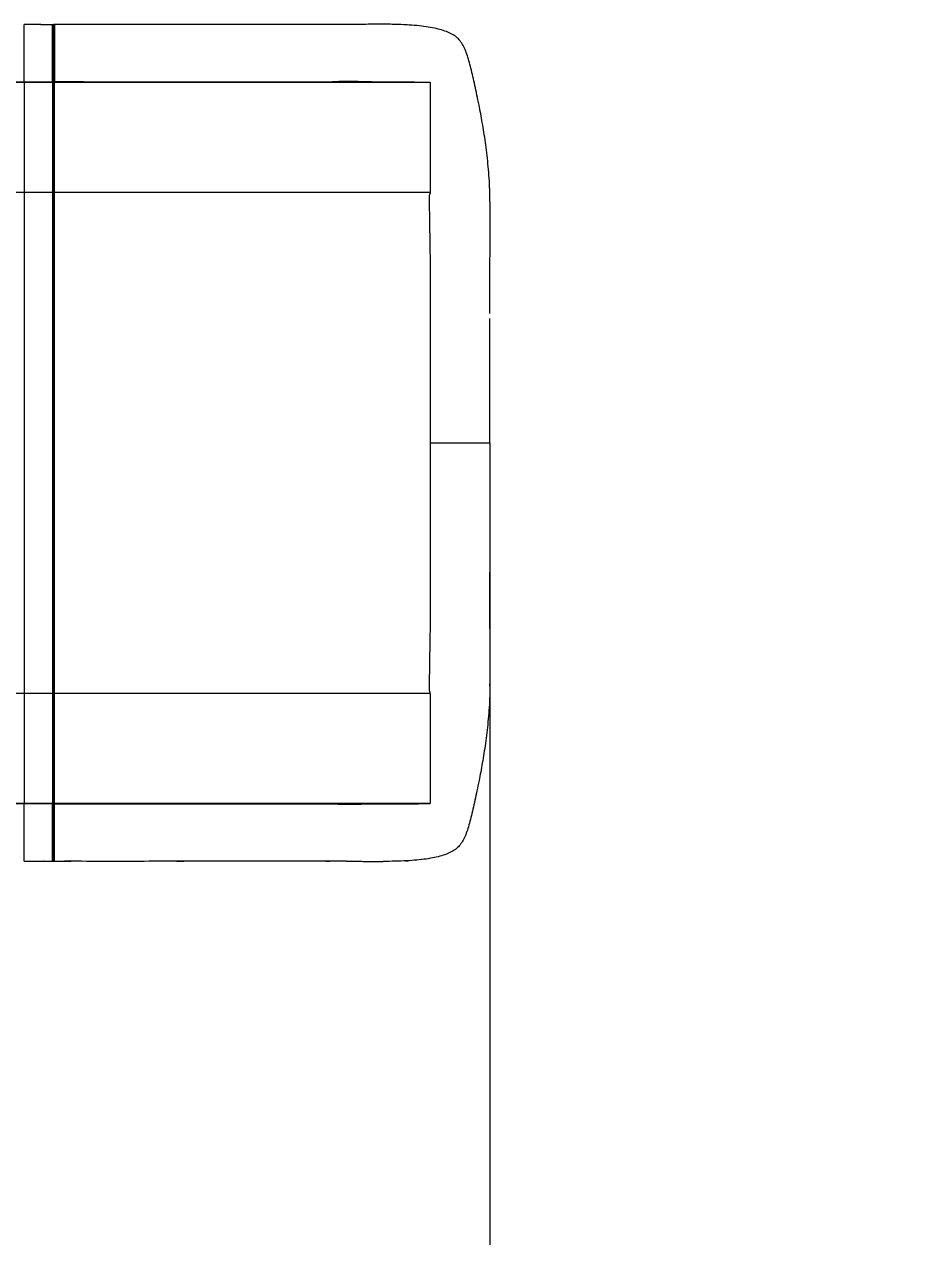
# Model space of a CAD drawing. Header units: millimetres. Extents: x -2979 to 6391, y -2580 to 3476.
# Drawn here: x 4001 to 4750, y -64 to 951 of the extents above; entities that cross this region are included whole.
import ezdxf

# ---------------------------------------------------------------- set-up
doc = ezdxf.new("R2010")
doc.units = ezdxf.units.MM
for name, color, linetype in [('DIKOM_ОБЪЕКТ', 7, 'Continuous'), ('DIKOM_РАЗМЕР_ЗОНА', 7, 'Continuous'), ('DIKOM_РАЗМЕР_ОБЪЕКТА', 7, 'Continuous')]:
    doc.layers.add(name, color=color, linetype=linetype)
doc.styles.add('style1', font='arialbd.ttf', dxfattribs={"width": 0.8})
doc.dimstyles.new('1-50', dxfattribs={"dimtxt": 300, "dimasz": 200, "dimexe": 100, "dimexo": 0, "dimgap": 100, "dimtad": 1, "dimtxsty": 'style1', "dimcen": 200, "dimclrd": 7, "dimclre": 7, "dimclrt": 7, "dimadec": 1, "dimazin": 2, "dimtfac": 1, "dimtmove": 0, "dimatfit": 2, "dimfxl": 0, "dimlwd": 25, "dimlwe": 18, "dimarcsym": 0})

# ---------------------------------------------------------------- blocks, each defined once
blk = doc.blocks.new('*D0')
at = {"layer": 'Defpoints', "color": 0, "transparency": 16777216}
for p in [(-509.5, 550.7), (4390.5, 550.7), (-509.5, -1019.6)]:
    blk.add_point(p, dxfattribs=at)
at = {"layer": 'DIKOM_РАЗМЕР_ОБЪЕКТА', "color": 7, "lineweight": 18, "transparency": 16777216}
for p, q in [((-509.5, 550.7), (-509.5, -1119.6)), ((4390.5, 550.7), (4390.5, -1119.6))]:
    blk.add_line(p, q, dxfattribs=at)
at = {"layer": 'DIKOM_РАЗМЕР_ОБЪЕКТА', "color": 7, "lineweight": 25, "transparency": 16777216}
blk.add_line((4190.5, -1019.6), (-309.5, -1019.6), dxfattribs=at)
at = {"layer": 'DIKOM_РАЗМЕР_ОБЪЕКТА', "color": 7, "transparency": 16777216}
for points in [[(-309.5, -986.3), (-309.5, -1052.9), (-509.5, -1019.6)], [(4190.5, -986.3), (4190.5, -1052.9), (4390.5, -1019.6)]]:
    blk.add_solid(points, dxfattribs=at)
at = {"layer": 'DIKOM_РАЗМЕР_ОБЪЕКТА', "color": 7, "transparency": 16777216, "insert": (1940.5, -766.4), "char_height": 300, "attachment_point": 5, "style": 'style1'}
blk.add_mtext('{\\fArial|b0|i0|c204|p34;4900}', dxfattribs=at)
blk = doc.blocks.new('*D2')
at = {"layer": 'Defpoints', "color": 0, "transparency": 16777216}
for p in [(-2009.5, 195.6), (6390.5, 195.6), (-2009.5, -2479.7)]:
    blk.add_point(p, dxfattribs=at)
at = {"layer": 'DIKOM_РАЗМЕР_ЗОНА', "color": 7, "lineweight": 18, "transparency": 16777216}
for p, q in [((-2009.5, 195.6), (-2009.5, -2579.7)), ((6390.5, 195.6), (6390.5, -2579.7))]:
    blk.add_line(p, q, dxfattribs=at)
at = {"layer": 'DIKOM_РАЗМЕР_ЗОНА', "color": 7, "lineweight": 25, "transparency": 16777216}
blk.add_line((6190.5, -2479.7), (-1809.5, -2479.7), dxfattribs=at)
at = {"layer": 'DIKOM_РАЗМЕР_ЗОНА', "color": 7, "transparency": 16777216}
for points in [[(-1809.5, -2446.4), (-1809.5, -2513), (-2009.5, -2479.7)], [(6190.5, -2446.4), (6190.5, -2513), (6390.5, -2479.7)]]:
    blk.add_solid(points, dxfattribs=at)
at = {"layer": 'DIKOM_РАЗМЕР_ЗОНА', "color": 7, "transparency": 16777216, "insert": (2190.5, -2226.5), "char_height": 300, "attachment_point": 5, "style": 'style1'}
blk.add_mtext('{\\fArial|b0|i0|c204|p34;8400}', dxfattribs=at)

msp = doc.modelspace()

# ---------------------------------------------------------------- linework, layer by layer
at = {"layer": 'DIKOM_ОБЪЕКТ', "color": 7, "linetype": 'Continuous', "lineweight": 15}
for p, q in [((4000.649, 903.224), (4000.649, 951.224)), ((4014.649, 951.224), (4000.649, 951.224)), ((4014.649, 951.224), (4024.224, 951.224)), ((4016.548, 951.224), (4016.648, 951.235)), ((4016.648, 951.235), (4026.082, 951.243)), ((4024.365, 950.433), (4024.224, 951.108)), ((4025.375, 950.95), (4024.537, 950.112)), ((4025.984, 951.233), (4025.081, 951.232)), ((4039.854, 951.238), (4026.081, 951.233)), ((4026.082, 951.243), (4026.088, 951.057)), ((4040.649, 951.251), (4039.854, 951.25)), ((4255.296, 951.206), (4253.239, 951.182)), ((4256.534, 951.22), (4255.296, 951.206)), ((4320.781, 950.841), (4319.816, 950.906)), ((4321.375, 950.801), (4320.781, 950.841)), ((3780.082, 902.72), (4000.649, 902.72)), ((3828.576, 903.224), (4000.649, 903.224)), ((4000.649, 903.224), (4000.649, 902.72)), ((4000.649, 903.224), (4024.224, 903.224)), ((4000.649, 902.72), (4024.224, 902.72)), ((4000.649, 902.72), (4000.649, 810.722)), ((4024.224, 903.316), (4024.392, 903.802)), ((4024.224, 903.224), (4024.224, 902.72)), ((4024.224, 902.72), (4024.224, 810.722)), ((4024.724, 903.221), (4024.724, 903.724)), ((4024.724, 810.722), (4024.724, 903.221)), ((4025.356, 903.517), (4025.356, 903.013)), ((4025.356, 903.013), (4025.356, 810.722)), ((4026.062, 903.512), (4026.063, 903.4)), ((4026.063, 903.224), (4079.758, 903.224)), ((4026.063, 902.72), (4026.063, 903.224)), ((4026.063, 902.72), (4340.567, 902.72)), ((4026.063, 810.722), (4026.063, 902.72)), ((4236.929, 903.224), (4251.223, 903.224)), ((4251.223, 903.224), (4256.567, 903.224)), ((4340.043, 902.779), (4340.505, 902.743)), ((4340.505, 902.743), (4340.563, 902.724)), ((4340.563, 902.724), (4340.567, 902.72)), ((4340.567, 901.396), (4340.567, 901.377)), ((4340.567, 887.057), (4340.567, 882.282)), ((4340.567, 861.657), (4340.567, 855.253)), ((4340.567, 817.886), (4340.567, 810.722)), ((4390.462, 812.078), (4390.361, 814.407)), ((3727.627, 810.722), (4000.649, 810.722)), ((4000.649, 810.722), (4024.224, 810.722)), ((4000.649, 810.722), (4000.649, 390.725)), ((4024.224, 810.722), (4024.224, 390.725)), ((4024.724, 390.725), (4024.724, 810.722)), ((4026.063, 810.722), (4025.356, 810.722)), ((4025.356, 810.722), (4025.356, 390.725)), ((4026.063, 810.722), (4340.567, 810.722)), ((4026.063, 390.725), (4026.063, 810.722)), ((4340.567, 810.722), (4340.567, 810.233)), ((4340.567, 810.233), (4340.567, 809.623)), ((4390.563, 809.749), (4390.462, 812.078)), ((4340.567, 745.434), (4340.567, 600.724)), ((4340.567, 600.724), (4340.567, 456.014)), ((4390.566, 600.161), (4390.541, 578.888)), ((4000.649, 390.725), (3727.627, 390.725)), ((4000.649, 390.725), (4000.649, 298.727)), ((4024.224, 390.725), (4000.649, 390.725)), ((4024.224, 390.725), (4024.224, 298.727)), ((4024.724, 298.227), (4024.724, 390.725)), ((4025.356, 390.725), (4025.356, 298.434)), ((4026.063, 390.725), (4025.356, 390.725)), ((4340.567, 390.725), (4026.063, 390.725)), ((4026.063, 298.727), (4026.063, 390.725)), ((4340.567, 391.214), (4340.567, 391.825)), ((4340.567, 390.725), (4340.567, 391.214)), ((4340.567, 390.725), (4340.567, 383.562)), ((4340.567, 346.195), (4340.567, 339.79)), ((4340.567, 319.165), (4340.567, 314.391)), ((4000.649, 298.727), (3780.082, 298.727)), ((4000.649, 298.224), (3828.576, 298.224)), ((4000.649, 298.727), (4000.649, 298.224)), ((4024.224, 298.727), (4000.649, 298.727)), ((4000.649, 250.224), (4000.649, 298.224)), ((4024.224, 298.224), (4000.649, 298.224)), ((4024.224, 298.727), (4024.224, 298.224)), ((4024.375, 297.456), (4024.224, 298.132)), ((4024.724, 297.724), (4024.724, 298.227)), ((4025.356, 298.434), (4025.356, 297.931)), ((4026.062, 297.936), (4026.063, 298.048)), ((4340.567, 298.727), (4026.063, 298.727)), ((4026.063, 298.224), (4026.063, 298.727)), ((4026.063, 298.224), (4079.758, 298.224)), ((4236.929, 298.224), (4251.223, 298.224)), ((4251.223, 298.224), (4256.567, 298.224)), ((4340.043, 298.668), (4340.505, 298.704)), ((4340.505, 298.704), (4340.563, 298.724)), ((4340.563, 298.724), (4340.567, 298.727)), ((4340.567, 300.07), (4340.567, 300.051)), ((4000.649, 250.224), (4014.649, 250.224)), ((4014.649, 250.224), (4024.224, 250.224)), ((4016.648, 250.213), (4016.502, 250.238)), ((4016.648, 250.213), (4026.082, 250.205)), ((4024.5, 251.373), (4025.375, 250.497)), ((4025.081, 250.215), (4025.953, 250.215)), ((4025.382, 250.68), (4025.375, 250.497)), ((4026.081, 250.215), (4039.854, 250.21)), ((4253.177, 250.265), (4255.382, 250.24)), ((4255.382, 250.24), (4256.534, 250.227)), ((4319.816, 250.541), (4320.529, 250.582))]:
    msp.add_line(p, q, dxfattribs=at)
at = {"layer": 'DIKOM_ОБЪЕКТ', "color": 8, "linetype": 'Continuous', "lineweight": 15}
for p, q in [((4024.536, 904.531), (4024.536, 904.114)), ((4025.356, 903.517), (4024.695, 904.178)), ((4024.724, 903.646), (4025.356, 903.013)), ((4079.758, 903.224), (4236.929, 903.224)), ((4024.224, 810.722), (4024.724, 810.722)), ((4024.724, 810.722), (4025.356, 810.722)), ((4390.567, 600.724), (4390.566, 600.161)), ((4024.224, 390.725), (4024.724, 390.725)), ((4025.356, 390.725), (4024.724, 390.725)), ((4025.356, 298.434), (4024.388, 297.466)), ((4025.356, 297.931), (4024.44, 297.014)), ((4079.758, 298.224), (4236.929, 298.224))]:
    msp.add_line(p, q, dxfattribs=at)
for centre, start, end in [((4024.223, 903.221), 270.044917, 359.968743), ((4024.224, 298.227), 359.999667, 90.000333)]:
    msp.add_arc(centre, 0.5, start, end, dxfattribs=at)
at = {"layer": 'DIKOM_ОБЪЕКТ', "color": 7, "linetype": 'Continuous', "lineweight": 15}
for centre, radius, start, end in [((4026.064, 903.721), 1.001, 225.015704, 269.986189), ((4026.063, 297.728), 0.999, 89.956797, 135.024819)]:
    msp.add_arc(centre, radius, start, end, dxfattribs=at)
at = {"layer": 'DIKOM_ОБЪЕКТ', "color": 8, "linetype": 'Continuous', "lineweight": 15}
for points, knots in [([(4024.224, 927.224), (4024.224, 928.796), (4024.226, 931.936), (4024.223, 935.394), (4024.224, 937.646), (4024.224, 938.845), (4024.225, 940.003), (4024.225, 941.122), (4024.225, 942.197), (4024.224, 943.225), (4024.224, 943.94), (4024.224, 944.619), (4024.224, 945.343), (4024.225, 946.223), (4024.226, 947.022), (4024.225, 947.693), (4024.225, 948.316), (4024.225, 948.888), (4024.224, 949.263), (4024.224, 949.576), (4024.224, 949.894), (4024.225, 950.249), (4024.225, 950.449), (4024.225, 950.529)], [0, 0, 0, 0, 0.14761797, 0.29485671, 0.33739224, 0.37954513, 0.42169791, 0.46385168, 0.50600506, 0.54815681, 0.5903112, 0.59847836, 0.63890759, 0.69043347, 0.7289292, 0.7668815, 0.8063217, 0.84576039, 0.88520004, 0.89283184, 0.92354689, 0.96968905, 1, 1, 1, 1]), ([(4024.536, 950.333), (4024.537, 950.271), (4024.538, 950.166), (4024.537, 949.324), (4024.536, 948.977)], [0, 0, 0, 0, 0.58847308, 1, 1, 1, 1]), ([(4026.088, 951.057), (4026.091, 950.999), (4026.1, 950.841), (4026.104, 949.564), (4026.103, 947.365), (4026.096, 944.359), (4026.082, 940.694), (4026.067, 936.516), (4026.053, 931.973), (4026.041, 927.253), (4026.035, 922.537), (4026.033, 918.006), (4026.037, 913.831), (4026.043, 910.165), (4026.051, 907.148), (4026.059, 904.95), (4026.061, 903.719), (4026.062, 903.556), (4026.062, 903.512)], [0, 0, 0, 0, 0.03869108, 0.10571882, 0.17225575, 0.23924998, 0.30601771, 0.37282831, 0.43983427, 0.50695906, 0.57369335, 0.64053009, 0.70743692, 0.77408207, 0.84109768, 0.90773922, 0.97472586, 1, 1, 1, 1]), ([(4025.356, 903.517), (4025.417, 903.46), (4025.492, 903.389), (4025.585, 903.349), (4025.603, 903.341)], [0, 0, 0, 0, 0.80387788, 1, 1, 1, 1]), ([(4301.956, 903.144), (4304.592, 903.134), (4309.838, 903.112), (4316.857, 903.074), (4320.88, 903.045), (4322.871, 903.031)], [0, 0, 0, 0, 0.33763625, 0.67203665, 1, 1, 1, 1]), ([(4390.567, 600.724), (4390.544, 616.947), (4390.5, 649.39), (4390.497, 684.128), (4390.563, 702.642), (4390.571, 704.935)], [0, 0, 0, 0, 0.4670172, 0.9339721, 1, 1, 1, 1]), ([(4390.541, 578.888), (4390.53, 569.944), (4390.496, 544.779), (4390.497, 517.295), (4390.563, 498.756), (4390.572, 496.437)], [0, 0, 0, 0, 0.32544565, 0.91564071, 1, 1, 1, 1]), ([(4024.225, 250.388), (4024.225, 250.404), (4024.225, 250.47), (4024.225, 250.805), (4024.224, 251.366), (4024.224, 252.22), (4024.225, 253.42), (4024.225, 255.057), (4024.224, 256.736), (4024.224, 258.274), (4024.225, 259.542), (4024.225, 261.107), (4024.224, 262.982), (4024.224, 264.819), (4024.224, 266.364), (4024.225, 267.568), (4024.225, 268.875), (4024.225, 270.199), (4024.225, 271.535), (4024.224, 272.881), (4024.224, 273.876), (4024.224, 274.853), (4024.224, 275.948), (4024.225, 277.333), (4024.226, 278.663), (4024.225, 279.839), (4024.225, 281.027), (4024.225, 282.228), (4024.224, 283.1), (4024.224, 283.969), (4024.224, 284.962), (4024.225, 286.191), (4024.226, 287.341), (4024.225, 288.333), (4024.225, 289.312), (4024.225, 290.274), (4024.224, 290.953), (4024.224, 291.799), (4024.224, 292.748), (4024.225, 293.876), (4024.225, 294.837), (4024.225, 295.669), (4024.223, 296.526), (4024.224, 297.144), (4024.224, 297.451), (4024.224, 297.541)], [0, 0, 0, 0, 0.01008125, 0.04100703, 0.07451724, 0.106927, 0.14850547, 0.19416044, 0.23885947, 0.26309419, 0.28915676, 0.31242013, 0.34919686, 0.38662997, 0.40287273, 0.4229912, 0.44310567, 0.46322051, 0.48333773, 0.50345278, 0.52356855, 0.52785895, 0.54716068, 0.57251443, 0.59008612, 0.60743459, 0.62624952, 0.64506406, 0.66388118, 0.66798443, 0.68724346, 0.71273794, 0.73033395, 0.74770792, 0.76656244, 0.78541276, 0.80426562, 0.80836445, 0.83921464, 0.86767893, 0.89182281, 0.91820543, 0.94458871, 0.98382738, 1, 1, 1, 1]), ([(4025.356, 297.931), (4025.356, 297.842), (4025.355, 297.665), (4025.352, 296.253), (4025.343, 294.052), (4025.335, 291.082), (4025.328, 287.46), (4025.324, 283.338), (4025.325, 278.862), (4025.332, 274.204), (4025.344, 269.548), (4025.359, 265.062), (4025.375, 260.938), (4025.389, 257.314), (4025.397, 254.34), (4025.399, 252.164), (4025.394, 250.896), (4025.385, 250.739), (4025.382, 250.68)], [0, 0, 0, 0, 0.06412083, 0.12838579, 0.19232957, 0.25663677, 0.32059375, 0.38480863, 0.44895619, 0.51300965, 0.57745746, 0.64147746, 0.70577672, 0.76971672, 0.83401204, 0.89809079, 0.96221839, 1, 1, 1, 1]), ([(4025.603, 298.107), (4025.585, 298.099), (4025.492, 298.058), (4025.417, 297.987), (4025.356, 297.931)], [0, 0, 0, 0, 0.19612212, 1, 1, 1, 1]), ([(4026.082, 250.205), (4026.087, 250.289), (4026.098, 250.458), (4026.104, 251.878), (4026.103, 254.101), (4026.096, 257.108), (4026.082, 260.778), (4026.067, 264.953), (4026.053, 269.494), (4026.041, 274.207), (4026.035, 278.921), (4026.033, 283.45), (4026.037, 287.622), (4026.043, 291.287), (4026.051, 294.302), (4026.059, 296.498), (4026.061, 297.729), (4026.062, 297.891), (4026.062, 297.936)], [0, 0, 0, 0, 0.0652014, 0.13022243, 0.19518312, 0.26036585, 0.32517548, 0.39034462, 0.45521995, 0.52052566, 0.58542785, 0.65042372, 0.71549405, 0.78030685, 0.84547906, 0.91028854, 0.97543412, 1, 1, 1, 1]), ([(4301.956, 298.303), (4304.592, 298.314), (4309.838, 298.335), (4316.857, 298.374), (4320.88, 298.403), (4322.871, 298.417)], [0, 0, 0, 0, 0.33763626, 0.67203667, 1, 1, 1, 1])]:
    msp.add_open_spline(points, degree=3, knots=knots, dxfattribs=at)
at = {"layer": 'DIKOM_ОБЪЕКТ', "color": 7, "linetype": 'Continuous', "lineweight": 15}
for points, knots in [([(4024.225, 950.529), (4024.225, 950.54), (4024.225, 950.631), (4024.225, 951.031), (4024.224, 951.136), (4024.224, 951.224)], [0, 0, 0, 0, 0.02157626, 0.18357142, 1, 1, 1, 1]), ([(4024.392, 903.802), (4024.414, 903.858), (4024.504, 904.091), (4024.633, 905.033), (4024.707, 906.355), (4024.724, 907.811), (4024.722, 909.315), (4024.721, 911.027), (4024.723, 913.156), (4024.723, 915.8), (4024.721, 918.998), (4024.724, 922.361), (4024.721, 925.834), (4024.722, 929.338), (4024.724, 932.799), (4024.72, 936.097), (4024.723, 938.826), (4024.723, 941.042), (4024.722, 943.029), (4024.71, 945.043), (4024.666, 947.064), (4024.564, 948.851), (4024.449, 950.067), (4024.38, 950.369), (4024.365, 950.433)], [0, 0, 0, 0, 0.01635323, 0.06786655, 0.11217251, 0.14969059, 0.18995551, 0.22807796, 0.26593856, 0.32122793, 0.37599774, 0.43073221, 0.48521831, 0.54017366, 0.59491741, 0.64952958, 0.70255288, 0.73748131, 0.77372669, 0.82192567, 0.86772227, 0.92145132, 0.98334579, 1, 1, 1, 1]), ([(4025.375, 950.95), (4025.381, 950.868), (4025.393, 950.702), (4025.399, 949.307), (4025.398, 947.118), (4025.389, 944.154), (4025.375, 940.534), (4025.359, 936.407), (4025.344, 931.919), (4025.332, 927.255), (4025.325, 922.596), (4025.324, 918.118), (4025.327, 913.994), (4025.335, 910.37), (4025.343, 907.398), (4025.352, 905.195), (4025.355, 903.783), (4025.356, 903.605), (4025.356, 903.517)], [0, 0, 0, 0, 0.06228626, 0.12493557, 0.18713263, 0.24975956, 0.31218248, 0.37465277, 0.43731398, 0.50009215, 0.5625076, 0.62501915, 0.68759302, 0.74991737, 0.81258156, 0.87489336, 0.93751663, 1, 1, 1, 1]), ([(4026.082, 951.243), (4026.012, 951.239), (4025.907, 951.233), (4025.772, 951.195), (4025.675, 951.158), (4025.582, 951.111), (4025.479, 951.045), (4025.414, 950.986), (4025.375, 950.95)], [0, 0, 0, 0, 0.26672213, 0.39964236, 0.53241711, 0.66531924, 0.7981567, 1, 1, 1, 1]), ([(4026.093, 951.169), (4026.028, 951.166), (4025.896, 951.159), (4025.706, 951.1), (4025.529, 951.01), (4025.431, 950.923), (4025.382, 950.88)], [0, 0, 0, 0, 0.24746927, 0.49979326, 0.75226361, 1, 1, 1, 1]), ([(4269.317, 951.131), (4268.359, 951.129), (4264.788, 951.124), (4258.451, 951.224), (4250.357, 951.176), (4242.276, 951.126), (4215.399, 951.004), (4169.702, 951.092), (4105.18, 951.303), (4062.159, 951.268), (4040.649, 951.251)], [0, 0, 0, 0, 0.01290257, 0.04810951, 0.08364461, 0.11887347, 0.15410165, 0.43598428, 0.71799287, 1, 1, 1, 1]), ([(4134.291, 951.19), (4133.484, 951.196), (4131.52, 951.21), (4129.561, 951.219), (4128.408, 951.224)], [0, 0, 0, 0, 0.41114248, 1, 1, 1, 1]), ([(4309.604, 951.209), (4309.27, 951.225), (4308.255, 951.274), (4306.103, 951.333), (4303.098, 951.361), (4299.544, 951.365), (4295.587, 951.35), (4290.942, 951.318), (4285.669, 951.274), (4279.795, 951.221), (4274.366, 951.175), (4270.868, 951.128), (4269.358, 951.122), (4269.317, 951.122)], [0, 0, 0, 0, 0.0399914, 0.12168391, 0.21014397, 0.30567867, 0.4070097, 0.50795924, 0.64084765, 0.77187116, 0.90119033, 0.99727436, 1, 1, 1, 1]), ([(4390.612, 804.242), (4390.61, 804.551), (4390.589, 808.15), (4390.407, 815.023), (4389.775, 824.832), (4388.96, 834.408), (4387.958, 843.649), (4386.812, 852.516), (4385.551, 860.973), (4384.213, 868.986), (4382.831, 876.544), (4381.306, 884.301), (4379.656, 892.182), (4377.925, 900.126), (4376.28, 907.595), (4374.68, 914.548), (4373.042, 920.876), (4371.288, 926.522), (4369.328, 931.42), (4367.032, 935.617), (4364.238, 939.134), (4360.818, 942.018), (4356.674, 944.311), (4351.664, 946.193), (4345.794, 947.776), (4339.081, 949.072), (4331.519, 950.083), (4323.051, 950.78), (4315.717, 951.123), (4310.974, 951.174), (4309.604, 951.189)], [0, 0, 0, 0, 0.00307228, 0.03587121, 0.06852111, 0.10096917, 0.13304911, 0.16517145, 0.1975641, 0.22972479, 0.26171885, 0.29371616, 0.33388774, 0.37414636, 0.41442155, 0.45464142, 0.49472114, 0.53483824, 0.57520107, 0.6159998, 0.65702958, 0.69805234, 0.73922305, 0.78037491, 0.82136797, 0.86222677, 0.90264844, 0.94294585, 0.98352357, 1, 1, 1, 1]), ([(4024.224, 903.224), (4024.224, 903.313), (4024.224, 903.491), (4024.224, 904.551), (4024.224, 905.434), (4024.224, 905.847), (4024.224, 906.293), (4024.225, 906.772), (4024.225, 907.16), (4024.225, 907.571), (4024.225, 908.101), (4024.224, 908.847), (4024.224, 909.611), (4024.224, 910.286), (4024.224, 910.942), (4024.224, 911.648), (4024.224, 912.379), (4024.225, 913.133), (4024.225, 913.724), (4024.225, 914.335), (4024.225, 915.105), (4024.224, 916.152), (4024.224, 917.186), (4024.224, 918.078), (4024.224, 918.925), (4024.224, 919.815), (4024.224, 920.718), (4024.225, 921.63), (4024.225, 922.332), (4024.225, 922.991), (4024.225, 923.761), (4024.224, 924.9), (4024.224, 926.108), (4024.224, 926.894), (4024.224, 927.224)], [0, 0, 0, 0, 0.12518742, 0.2503739, 0.27542831, 0.30048239, 0.32553664, 0.3505901, 0.37564488, 0.38278996, 0.40884111, 0.44800285, 0.47800742, 0.50023398, 0.52529462, 0.55035672, 0.57541812, 0.60048008, 0.62553974, 0.63272858, 0.65872697, 0.69777172, 0.72785246, 0.75017569, 0.77518892, 0.80020098, 0.82521391, 0.85022606, 0.87523728, 0.88243136, 0.90364752, 0.93737438, 0.9737746, 1, 1, 1, 1]), ([(4024.224, 903.224), (4024.282, 903.23), (4024.397, 903.242), (4024.547, 903.331), (4024.656, 903.455), (4024.717, 903.602), (4024.73, 903.754), (4024.699, 903.897), (4024.635, 904.022), (4024.568, 904.084), (4024.536, 904.114)], [0, 0, 0, 0, 0.14242355, 0.27996086, 0.41243506, 0.53997313, 0.66251398, 0.77998293, 0.89251671, 1, 1, 1, 1]), ([(4025.603, 903.341), (4025.649, 903.317), (4025.792, 903.244), (4025.953, 903.232), (4026.063, 903.224)], [0, 0, 0, 0, 0.31886002, 1, 1, 1, 1]), ([(4025.607, 903.35), (4025.663, 903.32), (4025.809, 903.242), (4025.969, 903.28), (4026.067, 903.303)], [0, 0, 0, 0, 0.38348976, 1, 1, 1, 1]), ([(4026.062, 903.431), (4036.915, 903.355), (4054.814, 903.229), (4072.712, 903.236), (4079.758, 903.239)], [0, 0, 0, 0, 0.60633818, 1, 1, 1, 1]), ([(4256.567, 903.224), (4259.679, 903.223), (4265.964, 903.222), (4275.341, 903.212), (4284.618, 903.196), (4293.505, 903.174), (4299.319, 903.156), (4301.947, 903.144), (4301.956, 903.144)], [0, 0, 0, 0, 0.19468563, 0.39319203, 0.59432839, 0.79680933, 0.99929027, 1, 1, 1, 1]), ([(4256.59, 903.24), (4257.074, 903.24), (4258.585, 903.243), (4261.54, 903.42), (4264.687, 903.593), (4267.354, 903.702), (4269.753, 903.741), (4272.721, 903.727), (4276.36, 903.67), (4280.614, 903.573), (4285.397, 903.449), (4290.606, 903.316), (4296.032, 903.2), (4299.907, 903.152), (4301.765, 903.145), (4301.956, 903.145)], [0, 0, 0, 0, 0.03645406, 0.11387846, 0.18900303, 0.22643507, 0.27056512, 0.32935934, 0.40303801, 0.49148045, 0.59434164, 0.71109516, 0.84108879, 0.98363937, 1, 1, 1, 1]), ([(4322.871, 903.031), (4324.314, 903.019), (4327.199, 902.996), (4330.9, 902.958), (4332.912, 902.932), (4333.918, 902.919)], [0, 0, 0, 0, 0.33328789, 0.6667147, 1, 1, 1, 1]), ([(4333.918, 902.919), (4334.897, 902.904), (4336.856, 902.874), (4338.911, 902.827), (4339.666, 902.795), (4340.043, 902.779)], [0, 0, 0, 0, 0.33325807, 0.66671157, 1, 1, 1, 1]), ([(4340.567, 901.377), (4340.566, 901.23), (4340.564, 900.82), (4340.566, 900.283), (4340.567, 899.938)], [0, 0, 0, 0, 0.35926548, 1, 1, 1, 1]), ([(4340.567, 902.72), (4340.567, 902.654), (4340.567, 902.52), (4340.567, 901.771), (4340.567, 901.396)], [0, 0, 0, 0, 0.49999965, 1, 1, 1, 1]), ([(4340.567, 899.938), (4340.567, 899.38), (4340.569, 898.386), (4340.569, 896.273), (4340.567, 893.812), (4340.567, 890.66), (4340.567, 888.303), (4340.567, 887.057)], [0, 0, 0, 0, 0.20002331, 0.35627726, 0.5882535, 0.78230911, 1, 1, 1, 1]), ([(4340.567, 882.282), (4340.567, 880.253), (4340.567, 876.195), (4340.567, 869.273), (4340.567, 864.196), (4340.567, 861.657)], [0, 0, 0, 0, 0.33333377, 0.66666646, 1, 1, 1, 1]), ([(4340.567, 855.253), (4340.567, 852.73), (4340.567, 847.685), (4340.567, 839.711), (4340.567, 834.215), (4340.567, 831.466)], [0, 0, 0, 0, 0.33333648, 0.66666744, 1, 1, 1, 1]), ([(4340.567, 831.466), (4340.567, 829.222), (4340.567, 824.735), (4340.567, 820.169), (4340.567, 817.886)], [0, 0, 0, 0, 0.50000658, 1, 1, 1, 1]), ([(4340.567, 809.623), (4340.481, 809.612), (4340.352, 809.595), (4340.21, 809.493), (4340.063, 809.283), (4339.666, 808.346), (4339.596, 806.527), (4339.672, 804.108), (4339.724, 801.679), (4339.762, 799.576), (4339.788, 797.988), (4339.81, 796.563), (4339.835, 794.965), (4339.862, 793.17), (4339.898, 790.867), (4339.941, 788.083), (4339.995, 784.649), (4340.05, 781.185), (4340.171, 773.718), (4340.354, 761.798), (4340.494, 751.042), (4340.567, 745.434)], [0, 0, 0, 0, 0.00394965, 0.00592427, 0.00789934, 0.01578395, 0.05282255, 0.09059329, 0.12891647, 0.16559394, 0.18840002, 0.20275772, 0.23184256, 0.26270639, 0.28618082, 0.33891938, 0.39213107, 0.44581583, 0.49997182, 0.73928195, 1, 1, 1, 1]), ([(4390.578, 708.997), (4390.582, 709.581), (4390.591, 710.931), (4390.564, 713.628), (4390.507, 717.207), (4390.447, 721.618), (4390.409, 726.946), (4390.42, 733.132), (4390.477, 739.705), (4390.527, 745.824), (4390.576, 751.109), (4390.625, 755.813), (4390.675, 759.765), (4390.72, 762.633), (4390.765, 764.52), (4390.781, 766.397), (4390.795, 769.048), (4390.801, 772.589), (4390.797, 777.041), (4390.78, 782.356), (4390.75, 787.974), (4390.718, 792.79), (4390.69, 796.417), (4390.669, 798.949), (4390.651, 801.104), (4390.635, 802.824), (4390.62, 803.792), (4390.613, 804.242)], [0, 0, 0, 0, 0.02250573, 0.05205808, 0.09455674, 0.14119721, 0.19253077, 0.2608486, 0.33221397, 0.39524387, 0.4495846, 0.49533021, 0.54048316, 0.5724232, 0.58472814, 0.60359092, 0.63112944, 0.66760833, 0.71339523, 0.76904729, 0.83196286, 0.88698463, 0.91793041, 0.94402948, 0.96553486, 0.98395587, 1, 1, 1, 1]), ([(4340.567, 600.724), (4343.022, 600.724), (4347.938, 600.724), (4355.157, 600.724), (4362.069, 600.724), (4368.517, 600.724), (4374.358, 600.724), (4379.364, 600.724), (4383.475, 600.724), (4386.674, 600.724), (4388.957, 600.724), (4390.368, 600.724), (4390.5, 600.724), (4390.567, 600.724)], [0, 0, 0, 0, 0.09308375, 0.18633474, 0.27971575, 0.37318662, 0.46671046, 0.56024617, 0.64842051, 0.73653987, 0.82456941, 0.91247624, 1, 1, 1, 1]), ([(4390.236, 600.724), (4390.389, 601.186), (4390.573, 601.743), (4390.565, 602.352), (4390.563, 602.454)], [0, 0, 0, 0, 0.83151489, 1, 1, 1, 1]), ([(4390.613, 397.205), (4390.62, 397.655), (4390.635, 398.623), (4390.653, 400.516), (4390.674, 403.121), (4390.701, 406.424), (4390.732, 410.726), (4390.764, 415.844), (4390.79, 421.524), (4390.801, 426.828), (4390.799, 431.306), (4390.784, 434.532), (4390.768, 436.705), (4390.736, 438.147), (4390.709, 439.563), (4390.682, 441.271), (4390.654, 443.328), (4390.622, 446.029), (4390.585, 449.454), (4390.545, 453.682), (4390.502, 458.498), (4390.46, 463.859), (4390.415, 469.447), (4390.412, 474.883), (4390.447, 479.83), (4390.507, 484.241), (4390.564, 487.82), (4390.591, 490.517), (4390.582, 491.867), (4390.578, 492.451)], [0, 0, 0, 0, 0.01604463, 0.03446382, 0.06151207, 0.09566942, 0.13699466, 0.1943629, 0.25388998, 0.31251374, 0.35852222, 0.39257411, 0.41322899, 0.42621205, 0.4406441, 0.45849567, 0.47983251, 0.50467922, 0.54220352, 0.58569163, 0.63518027, 0.690761, 0.75106528, 0.80747628, 0.85880677, 0.90544674, 0.94794387, 0.97749409, 1, 1, 1, 1]), ([(4340.567, 456.014), (4340.42, 445.258), (4340.199, 429.124), (4339.919, 412.048), (4339.819, 405.458), (4339.799, 404.162), (4339.771, 402.417), (4339.72, 399.594), (4339.653, 396.194), (4339.577, 393.827), (4339.85, 392.673), (4340.063, 392.164), (4340.21, 391.954), (4340.352, 391.853), (4340.481, 391.836), (4340.567, 391.825)], [0, 0, 0, 0, 0.4999456, 0.74991662, 0.79378786, 0.80625549, 0.81012325, 0.87490573, 0.93739961, 0.96859359, 0.98422012, 0.99210343, 0.9940767, 0.996051, 1, 1, 1, 1]), ([(4390.612, 397.205), (4390.61, 396.897), (4390.589, 393.298), (4390.407, 386.425), (4389.775, 376.615), (4388.96, 367.039), (4387.958, 357.798), (4386.812, 348.931), (4385.551, 340.474), (4384.213, 332.462), (4382.831, 324.904), (4381.306, 317.146), (4379.656, 309.265), (4377.925, 301.322), (4376.28, 293.853), (4374.68, 286.899), (4373.042, 280.572), (4371.288, 274.926), (4369.328, 270.028), (4367.032, 265.831), (4364.238, 262.314), (4360.818, 259.429), (4356.674, 257.137), (4351.664, 255.254), (4345.794, 253.672), (4339.083, 252.375), (4331.51, 251.368), (4323.086, 250.658), (4313.773, 250.277), (4306.385, 250.165), (4301.937, 250.178), (4301.067, 250.181)], [0, 0, 0, 0, 0.0029712, 0.0346955, 0.06627488, 0.09765943, 0.12868865, 0.15975779, 0.1910884, 0.22219531, 0.25314074, 0.28408931, 0.32294449, 0.36188309, 0.40083846, 0.43974009, 0.47850595, 0.51730835, 0.5563481, 0.59580974, 0.63549463, 0.67517291, 0.71499414, 0.75479727, 0.79444674, 0.83396635, 0.87306316, 0.91203978, 0.95128752, 0.99047055, 1, 1, 1, 1]), ([(4340.567, 383.562), (4340.567, 381.279), (4340.567, 376.713), (4340.567, 372.225), (4340.567, 369.981)], [0, 0, 0, 0, 0.50000198, 1, 1, 1, 1]), ([(4340.567, 369.981), (4340.567, 367.233), (4340.567, 361.737), (4340.567, 353.762), (4340.567, 348.717), (4340.567, 346.195)], [0, 0, 0, 0, 0.3333311, 0.66666497, 1, 1, 1, 1]), ([(4340.567, 339.79), (4340.567, 337.252), (4340.567, 332.174), (4340.567, 325.252), (4340.567, 321.194), (4340.567, 319.165)], [0, 0, 0, 0, 0.33333582, 0.66666737, 1, 1, 1, 1]), ([(4340.567, 314.391), (4340.567, 313.478), (4340.567, 311.723), (4340.567, 309.461), (4340.568, 307.419), (4340.569, 305.622), (4340.569, 304.035), (4340.569, 302.654), (4340.568, 301.9), (4340.567, 301.509)], [0, 0, 0, 0, 0.15790664, 0.3037512, 0.43753668, 0.58782342, 0.7241319, 0.85712685, 1, 1, 1, 1]), ([(4024.224, 297.541), (4024.224, 297.548), (4024.224, 297.599), (4024.224, 297.656), (4024.224, 297.715), (4024.224, 297.74), (4024.224, 297.751), (4024.224, 297.755), (4024.224, 297.759), (4024.224, 297.759), (4024.224, 297.759), (4024.224, 297.759), (4024.224, 297.759), (4024.224, 297.763), (4024.224, 297.77), (4024.224, 297.812), (4024.224, 297.869), (4024.224, 297.951), (4024.224, 298.033), (4024.224, 298.176), (4024.224, 298.203), (4024.224, 298.224)], [0, 0, 0, 0, 0.01424222, 0.10383043, 0.14324811, 0.16059309, 0.16822182, 0.1715812, 0.17421428, 0.17421949, 0.1742507, 0.17434375, 0.17466378, 0.17590634, 0.18081228, 0.20025659, 0.27771972, 0.35793486, 0.46100618, 0.58693658, 1, 1, 1, 1]), ([(4024.224, 298.224), (4024.275, 298.219), (4024.378, 298.21), (4024.517, 298.138), (4024.63, 298.029), (4024.7, 297.892), (4024.73, 297.784), (4024.722, 297.729), (4024.722, 297.724)], [0, 0, 0, 0, 0.19636604, 0.3928178, 0.58921047, 0.78533381, 0.98186934, 1, 1, 1, 1]), ([(4024.224, 250.34), (4024.305, 250.532), (4024.455, 250.894), (4024.633, 252.148), (4024.707, 253.549), (4024.725, 255.048), (4024.721, 256.593), (4024.721, 258.337), (4024.724, 260.498), (4024.722, 263.168), (4024.721, 266.395), (4024.724, 269.78), (4024.721, 273.27), (4024.722, 276.77), (4024.723, 280.211), (4024.72, 283.486), (4024.723, 286.19), (4024.723, 288.381), (4024.721, 290.335), (4024.71, 292.304), (4024.665, 294.272), (4024.565, 295.992), (4024.451, 297.14), (4024.386, 297.41), (4024.375, 297.456)], [0, 0, 0, 0, 0.05741804, 0.10791098, 0.15096479, 0.18729377, 0.22625898, 0.26288493, 0.29917722, 0.35255021, 0.40504249, 0.45794364, 0.51063502, 0.56343841, 0.61582023, 0.66839211, 0.71951403, 0.75298071, 0.78794792, 0.83415756, 0.87763325, 0.92903955, 0.98784739, 1, 1, 1, 1]), ([(4026.063, 298.224), (4025.953, 298.216), (4025.792, 298.204), (4025.649, 298.13), (4025.603, 298.107)], [0, 0, 0, 0, 0.68115293, 1, 1, 1, 1]), ([(4026.067, 298.145), (4025.969, 298.168), (4025.809, 298.205), (4025.663, 298.127), (4025.607, 298.098)], [0, 0, 0, 0, 0.61650893, 1, 1, 1, 1]), ([(4079.758, 298.209), (4072.712, 298.211), (4054.814, 298.218), (4036.915, 298.092), (4026.062, 298.016)], [0, 0, 0, 0, 0.39366182, 1, 1, 1, 1]), ([(4301.956, 298.303), (4301.765, 298.302), (4299.907, 298.296), (4296.032, 298.247), (4290.606, 298.131), (4285.397, 297.998), (4280.614, 297.874), (4276.36, 297.777), (4272.721, 297.721), (4269.753, 297.706), (4267.354, 297.745), (4264.687, 297.855), (4261.54, 298.027), (4258.572, 298.206), (4257.05, 298.207), (4256.554, 298.208)], [0, 0, 0, 0, 0.01634601, 0.15876936, 0.28864699, 0.40529624, 0.50806562, 0.59642916, 0.67004203, 0.72878378, 0.7728744, 0.81027311, 0.88533063, 0.96268602, 1, 1, 1, 1]), ([(4256.567, 298.224), (4259.679, 298.224), (4265.964, 298.226), (4275.341, 298.235), (4284.618, 298.252), (4293.505, 298.269), (4299.319, 298.303), (4301.947, 298.303), (4301.956, 298.303)], [0, 0, 0, 0, 0.19468563, 0.39319203, 0.59432839, 0.79680933, 0.99929027, 1, 1, 1, 1]), ([(4322.871, 298.417), (4324.314, 298.428), (4327.199, 298.452), (4330.9, 298.489), (4332.912, 298.516), (4333.918, 298.529)], [0, 0, 0, 0, 0.33330077, 0.66672704, 1, 1, 1, 1]), ([(4333.918, 298.529), (4334.897, 298.544), (4336.856, 298.573), (4338.911, 298.62), (4339.666, 298.652), (4340.043, 298.668)], [0, 0, 0, 0, 0.33326897, 0.6667213, 1, 1, 1, 1]), ([(4340.567, 301.509), (4340.566, 301.165), (4340.564, 300.627), (4340.566, 300.218), (4340.567, 300.07)], [0, 0, 0, 0, 0.64073588, 1, 1, 1, 1]), ([(4340.567, 300.051), (4340.567, 299.677), (4340.567, 298.928), (4340.567, 298.794), (4340.567, 298.727)], [0, 0, 0, 0, 0.50000054, 1, 1, 1, 1]), ([(4024.224, 250.224), (4024.224, 250.225), (4024.224, 250.23), (4024.224, 250.322), (4024.225, 250.388)], [0, 0, 0, 0, 0.28220876, 1, 1, 1, 1]), ([(4025.375, 250.497), (4025.4, 250.474), (4025.451, 250.426), (4025.536, 250.365), (4025.626, 250.313), (4025.721, 250.27), (4025.82, 250.238), (4025.94, 250.211), (4026.028, 250.207), (4026.082, 250.205)], [0, 0, 0, 0, 0.13274012, 0.26563582, 0.39834215, 0.5310551, 0.6638498, 0.79666956, 1, 1, 1, 1]), ([(4025.382, 250.569), (4025.431, 250.526), (4025.529, 250.439), (4025.706, 250.348), (4025.897, 250.29), (4026.028, 250.283), (4026.093, 250.28)], [0, 0, 0, 0, 0.24781977, 0.50014353, 0.75255156, 1, 1, 1, 1]), ([(4040.649, 250.196), (4039.84, 250.197), (4038.22, 250.199), (4036.124, 250.204), (4034.94, 250.21), (4034.475, 250.212)], [0, 0, 0, 0, 0.37745129, 0.75559307, 1, 1, 1, 1]), ([(4270.553, 250.317), (4269.185, 250.319), (4265.204, 250.327), (4258.452, 250.225), (4250.357, 250.271), (4242.276, 250.322), (4215.399, 250.444), (4169.702, 250.355), (4105.18, 250.145), (4062.159, 250.179), (4040.649, 250.196)], [0, 0, 0, 0, 0.01834166, 0.0533546, 0.0886939, 0.12372864, 0.15876271, 0.43909211, 0.71954679, 1, 1, 1, 1]), ([(4128.408, 250.224), (4129.92, 250.231), (4131.908, 250.24), (4133.9, 250.254), (4134.378, 250.258)], [0, 0, 0, 0, 0.76050653, 1, 1, 1, 1]), ([(4270.553, 250.324), (4271.563, 250.315), (4274.158, 250.291), (4278.162, 250.241), (4282.386, 250.201), (4286.331, 250.16), (4290.284, 250.122), (4294.491, 250.102), (4298.154, 250.122), (4300.297, 250.164), (4301.067, 250.179)], [0, 0, 0, 0, 0.08966034, 0.23041726, 0.35675121, 0.47153785, 0.59901675, 0.74462306, 0.90826576, 1, 1, 1, 1]), ([(4320.529, 250.582), (4320.996, 250.607), (4321.544, 250.635), (4322.105, 250.675), (4322.187, 250.681)], [0, 0, 0, 0, 0.85445846, 1, 1, 1, 1])]:
    msp.add_open_spline(points, degree=3, knots=knots, dxfattribs=at)

# ---------------------------------------------------------------- dimensions: what is measured, and where the dimension line sits
at = {"layer": 'DIKOM_РАЗМЕР_ЗОНА'}
dim = msp.add_linear_dim(base=(-2009.491, -2479.715), p1=(6390.509, 195.587), p2=(-2009.491, 195.587), text='{\\fArial|b0|i0|c204|p34;<>}', dimstyle='1-50', dxfattribs=at)
dim.commit()
dim.dimension.update_dxf_attribs({"geometry": '*D2', "text_midpoint": (2190.509, -2479.715), "dimtype": 160})
at = {"layer": 'DIKOM_РАЗМЕР_ОБЪЕКТА'}
dim = msp.add_linear_dim(base=(-509.491, -1019.602), p1=(4390.509, 550.677), p2=(-509.491, 550.677), text='{\\fArial|b0|i0|c204|p34;<>}', dimstyle='1-50', dxfattribs=at)
dim.commit()
dim.dimension.update_dxf_attribs({"geometry": '*D0', "text_midpoint": (1940.509, -1019.602), "dimtype": 160})

doc.saveas('drawing.dxf')
